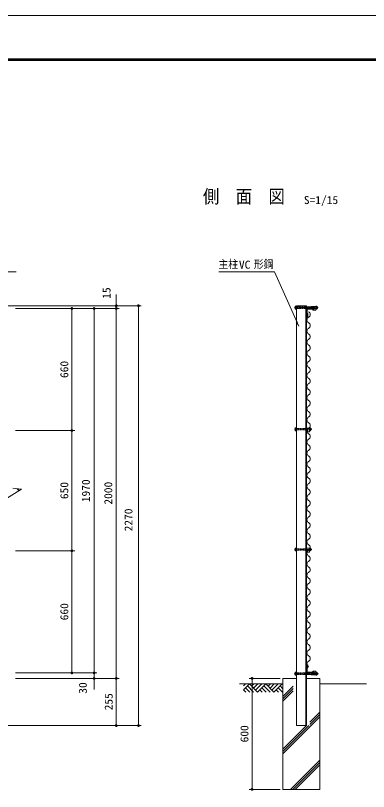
# Model space of a CAD drawing. Units: millimetres at full size. Extents: x -4455 to 4455, y -3150 to 3150.
# Drawn here: x -1136 to 773, y -1045 to 3150 of the extents above; entities that cross this region are included whole.
import ezdxf
from ezdxf.enums import TextEntityAlignment as Align

# ---------------------------------------------------------------- set-up
doc = ezdxf.new("R2010")
doc.units = ezdxf.units.MM
doc.header["$LTSCALE"] = 20
for name, pattern in [('DASHED', [7.5, 6, -1.5]), ('USER1', [2, 1.25, -0.25, 0.25, -0.25]), ('USER2', [0.375, 0.25, -0.125]), ('USER3', [1.125, 0.75, -0.125, 0.125, -0.125])]:
    doc.linetypes.add(name, pattern=pattern)
for name, color, linetype, lineweight in [('0-0_4基礎', 4, 'Continuous', 18), ('0-1_5寸法', 1, 'Continuous', 18), ('0-2_SUNPOU', 1, 'Continuous', 18), ('0-5_6文字', 3, 'Continuous', 18), ('0-6_1部材', 3, 'Continuous', 18), ('0-8_2網', 4, 'Continuous', 18), ('0-9_KOUZOU', 3, 'Continuous', 18), ('0-A_8部品', 3, 'Continuous', 18), ('0-C_GL', 7, 'Continuous', 18), ('0-D_0', 1, 'Continuous', 18), ('0-F_D-TTL', 7, 'Continuous', 18)]:
    doc.layers.add(name, color=color, linetype=linetype, lineweight=lineweight)
doc.styles.add('ＭＳ ゴシック', font='')
doc.styles.get('ＭＳ ゴシック').set_extended_font_data('MS Gothic')

# ---------------------------------------------------------------- blocks, each defined once
blk = doc.blocks.new('M1')
at = {"layer": '0-2_SUNPOU'}
blk.add_line((-5, 0), (-38.58, 0), dxfattribs=at)
for points in [[(0, 0), (-5, 0), (-4.96, 0.63)], [(0, 0), (-4.96, -0.63), (-5, 0)], [(0, 0), (-4.96, 0.63), (-4.84, 1.24)], [(0, 0), (-4.84, -1.24), (-4.96, -0.63)], [(0, 0), (-4.84, 1.24), (-4.65, 1.84)], [(0, 0), (-4.65, -1.84), (-4.84, -1.24)], [(0, 0), (-4.65, 1.84), (-4.38, 2.41)], [(0, 0), (-4.38, -2.41), (-4.65, -1.84)], [(0, 0), (-4.38, 2.41), (-4.05, 2.94)], [(0, 0), (-4.05, -2.94), (-4.38, -2.41)], [(0, 0), (-4.05, 2.94), (-3.64, 3.42)], [(0, 0), (-3.64, -3.42), (-4.05, -2.94)], [(0, 0), (-3.64, 3.42), (-3.19, 3.85)], [(0, 0), (-3.19, -3.85), (-3.64, -3.42)], [(0, 0), (-3.19, 3.85), (-2.68, 4.22)], [(0, 0), (-2.68, -4.22), (-3.19, -3.85)], [(0, 0), (-2.68, 4.22), (-2.13, 4.52)], [(0, 0), (-2.13, -4.52), (-2.68, -4.22)], [(0, 0), (-2.13, 4.52), (-1.55, 4.76)], [(0, 0), (-1.55, -4.76), (-2.13, -4.52)], [(0, 0), (-1.55, 4.76), (-0.94, 4.91)], [(0, 0), (-0.94, -4.91), (-1.55, -4.76)], [(0, 0), (-0.94, 4.91), (-0.31, 4.99)], [(0, 0), (-0.31, -4.99), (-0.94, -4.91)], [(0, 0), (-0.31, 4.99), (0.31, 4.99)], [(0, 0), (0.31, -4.99), (-0.31, -4.99)], [(0, 0), (0.31, 4.99), (0.94, 4.91)], [(0, 0), (0.94, 4.91), (1.55, 4.76)], [(0, 0), (1.55, 4.76), (2.13, 4.52)], [(0, 0), (2.13, 4.52), (2.68, 4.22)], [(0, 0), (2.68, 4.22), (3.19, 3.85)], [(0, 0), (3.19, 3.85), (3.64, 3.42)], [(0, 0), (3.64, 3.42), (4.05, 2.94)], [(0, 0), (4.05, 2.94), (4.38, 2.41)], [(0, 0), (4.38, 2.41), (4.65, 1.84)], [(0, 0), (4.65, 1.84), (4.84, 1.24)], [(0, 0), (4.84, 1.24), (4.96, 0.63)], [(0, 0), (4.96, 0.63), (5, 0)], [(0, 0), (0.94, -4.91), (0.31, -4.99)], [(0, 0), (1.55, -4.76), (0.94, -4.91)], [(0, 0), (2.13, -4.52), (1.55, -4.76)], [(0, 0), (2.68, -4.22), (2.13, -4.52)], [(0, 0), (3.19, -3.85), (2.68, -4.22)], [(0, 0), (3.64, -3.42), (3.19, -3.85)], [(0, 0), (4.05, -2.94), (3.64, -3.42)], [(0, 0), (4.38, -2.41), (4.05, -2.94)], [(0, 0), (4.65, -1.84), (4.38, -2.41)], [(0, 0), (4.84, -1.24), (4.65, -1.84)], [(0, 0), (4.96, -0.63), (4.84, -1.24)], [(0, 0), (5, 0), (4.96, -0.63)]]:
    blk.add_solid(points, dxfattribs=at)
blk = doc.blocks.new('GL-マーク')
at = {"layer": '0-D_0'}
for p, q in [((-278.75, -14.14), (-264.61, 0)), ((-278.75, -42.43), (-236.32, 0)), ((-236.32, 0), (-177.24, -59.08)), ((-203.01, 0), (-219.67, -16.66)), ((-174.73, 0), (-205.53, -30.8)), ((-146.45, 0), (-191.38, -44.94)), ((-118.16, 0), (-177.24, -59.08)), ((-118.16, 0), (-59.08, -59.08)), ((-84.85, 0), (-101.51, -16.65)), ((-56.57, 0), (-87.36, -30.8)), ((-28.28, 0), (-73.22, -44.94)), ((0, 0), (-59.08, -59.08)), ((-278.75, -42.43), (-262.09, -59.08)), ((-264.61, -28.28), (-233.81, -59.08)), ((-250.46, -14.14), (-205.53, -59.08)), ((-160.59, -42.43), (-143.93, -59.08)), ((-146.44, -28.28), (-115.65, -59.08)), ((-132.3, -14.14), (-87.37, -59.08)), ((-25.77, -59.08), (-42.43, -42.43)), ((2.51, -59.08), (-28.28, -28.28)), ((3.33, -31.61), (-14.14, -14.14))]:
    blk.add_line(p, q, dxfattribs=at)

msp = doc.modelspace()

# ---------------------------------------------------------------- linework, layer by layer
at = {"layer": '0-0_4基礎', "color": 7}
for p, q in [((310.34, -433.73), (383.34, -433.73)), ((310.34, -433.73), (310.34, -1033.73)), ((437.34, -433.73), (510.34, -433.73)), ((510.34, -433.73), (510.34, -1033.73)), ((310.34, -1033.73), (510.34, -1033.73))]:
    msp.add_line(p, q, dxfattribs=at)
at = {"layer": '0-0_4基礎'}
for p, q in [((310.34, -531.22), (365.34, -476.22)), ((310.34, -543.72), (365.34, -488.72)), ((310.34, -556.22), (365.34, -501.22)), ((455.34, -670.82), (510.34, -615.82)), ((455.34, -683.32), (510.34, -628.32)), ((310.34, -840.82), (510.34, -640.82)), ((310.34, -815.82), (437.42, -688.73)), ((310.34, -828.32), (449.92, -688.73)), ((351.73, -1033.73), (510.34, -875.12)), ((364.23, -1033.73), (510.34, -887.62)), ((376.73, -1033.73), (510.34, -900.12))]:
    msp.add_line(p, q, dxfattribs=at)
at = {"layer": '0-1_5寸法'}
for p, q in [((-590.96, 1611.27), (-590.96, 1641.27)), ((-1513.9, 1581.27), (-575.96, 1581.27)), ((-1135.58, 1581.27), (-455.96, 1581.27)), ((-1135.58, 1566.27), (-575.96, 1566.27)), ((-1135.58, 1566.27), (-695.96, 1566.27)), ((-1135.58, 1566.27), (-815.96, 1566.27)), ((-1135.58, 1566.27), (-575.96, 1566.27)), ((-830.96, 906.27), (-830.96, 1566.27)), ((-710.96, 1566.27), (-710.96, -403.73)), ((-590.96, 1566.27), (-590.96, 1581.27)), ((-590.96, 1566.27), (-590.96, -433.73)), ((-470.96, -688.73), (-470.96, 1581.27)), ((-590.96, 1536.27), (-590.96, 1506.27)), ((-1135.58, 906.27), (-815.96, 906.27)), ((-1135.58, 906.27), (-815.96, 906.27)), ((-830.96, 256.27), (-830.96, 906.27)), ((-1135.58, 256.27), (-815.96, 256.27)), ((-1135.58, 256.27), (-815.96, 256.27)), ((-830.96, -403.73), (-830.96, 256.27)), ((-710.96, -373.73), (-710.96, -343.73)), ((-1135.58, -403.73), (-695.96, -403.73)), ((-1135.58, -403.73), (-695.96, -403.73)), ((-1135.58, -403.73), (-815.96, -403.73)), ((-710.96, -433.73), (-710.96, -403.73)), ((-1135.58, -433.73), (-575.96, -433.73)), ((-1135.58, -433.73), (-695.96, -433.73)), ((-1135.58, -433.73), (-575.96, -433.73)), ((-590.96, -433.73), (-590.96, -688.73)), ((295.34, -433.73), (128.17, -433.73)), ((143.17, -433.73), (143.17, -1033.73)), ((-710.96, -463.73), (-710.96, -493.73)), ((-1513.9, -688.73), (-575.96, -688.73)), ((-1513.9, -688.73), (-455.96, -688.73)), ((295.34, -1033.73), (128.17, -1033.73))]:
    msp.add_line(p, q, dxfattribs=at)
at = {"layer": '0-5_6文字', "color": 7}
for points in [[(-1132.42, 1764.92), (-1432.98, 1764.92), (-1538.62, 1561.87)], [(-36.14, 1764.92), (264.42, 1764.92), (395.14, 1469.89)]]:
    msp.add_lwpolyline(points, dxfattribs=at)
msp.add_solid([(395.95, 1468.06), (379.03, 1493.38), (388.56, 1497.6)], dxfattribs=at)
at = {"layer": '0-6_1部材', "color": 7}
for p, q in [((383.34, 1581.27), (383.34, -688.73)), ((433.34, 1581.27), (433.34, -688.73)), ((437.34, 1581.27), (437.34, -688.73)), ((437.34, 1523.35), (441.24, 1526.37)), ((437.34, 1518.3), (445.24, 1524.4)), ((445.24, 1539.37), (441.24, 1539.37)), ((441.24, 1539.37), (441.24, 1526.37)), ((445.24, 1539.37), (445.24, 1524.4)), ((437.34, -355.86), (445.26, -361.99)), ((437.34, -360.92), (441.26, -363.95)), ((441.26, -376.95), (441.26, -363.95)), ((445.26, -376.95), (441.26, -376.95)), ((445.26, -376.95), (445.26, -361.99))]:
    msp.add_line(p, q, dxfattribs=at)
at = {"layer": '0-6_1部材'}
for p, q in [((437.34, 1526.27), (437.34, 1566.27)), ((437.34, 1566.27), (477.34, 1566.27)), ((437.34, 1526.27), (437.34, 1566.27)), ((440.34, 1560.27), (440.34, 1528.27)), ((443.34, 1563.27), (475.34, 1563.27)), ((462.15, 1566.59), (476.9, 1566.59)), ((477.34, 1566.27), (477.34, 1565.27)), ((437.34, 1526.27), (438.34, 1526.27)), ((437.34, -363.73), (438.34, -363.73)), ((437.34, -403.73), (477.34, -403.73)), ((443.34, -400.73), (475.34, -400.73)), ((462.15, -404.05), (476.9, -404.05)), ((477.34, -403.73), (477.34, -402.73))]:
    msp.add_line(p, q, dxfattribs=at)
at = {"layer": '0-6_1部材', "color": 4}
for p in [(-1192.68, 533.13), (-1150.58, 595.48)]:
    msp.add_line(p, (-1102.89, 588.84), dxfattribs=at)
at = {"layer": '0-6_1部材'}
for centre, radius, start, end in [((443.34, 1560.27), 3, 89.99975, 180.00001), ((475.34, 1565.27), 2, 269.99979, 0), ((438.34, 1528.27), 2, 269.99998, 0.00002), ((438.34, -365.73), 2, 359.99998, 90.00002), ((443.34, -397.73), 3, 179.99999, 270.00025), ((475.34, -402.73), 2, 0, 90.00021)]:
    msp.add_arc(centre, radius, start, end, dxfattribs=at)
at = {"layer": '0-8_2網'}
msp.add_line((-1115.5, 581.02), (-1126.63, 592.15), dxfattribs=at)
at = {"layer": '0-8_2網', "color": 2}
for centre, start, end in [((456.91, 1503.97), 118.07249, 241.92751), ((440.91, 1533.97), 298.07249, 61.92751), ((440.91, 1473.97), 298.07249, 61.92751), ((456.91, 1443.97), 118.07249, 241.92751), ((440.91, 1413.97), 298.07249, 61.92751), ((456.91, 1383.97), 118.07249, 241.92751), ((440.91, 1353.97), 298.07249, 61.92751), ((456.91, 1323.97), 118.07249, 241.92751), ((440.91, 1293.97), 298.07249, 61.92751), ((456.91, 1263.97), 118.07249, 241.92751), ((456.91, 1203.97), 118.07249, 241.92751), ((440.91, 1233.97), 298.07249, 61.92751), ((440.91, 1173.97), 298.07249, 61.92751), ((456.91, 1143.97), 118.07249, 241.92751), ((456.91, 1083.97), 118.07249, 241.92751), ((440.91, 1113.97), 298.07249, 61.92751), ((440.91, 1053.97), 298.07249, 61.92751), ((456.91, 1023.97), 118.07249, 241.92751), ((440.91, 993.97), 298.07249, 61.92751), ((456.91, 963.97), 118.07249, 241.92751), ((440.91, 933.97), 298.07249, 61.92751), ((456.91, 903.97), 118.07249, 241.92751), ((440.91, 873.97), 298.07249, 61.92751), ((456.91, 843.97), 118.07249, 241.92751), ((456.91, 783.97), 118.07249, 241.92751), ((440.91, 813.97), 298.07249, 61.92751), ((440.91, 753.97), 298.07249, 61.92751), ((456.91, 723.97), 118.07249, 241.92751), ((456.91, 663.97), 118.07249, 241.92751), ((440.91, 693.97), 298.07249, 61.92751), ((440.91, 633.97), 298.07249, 61.92751), ((456.91, 603.97), 118.07249, 241.92751), ((440.91, 573.97), 298.07249, 61.92751), ((456.91, 543.97), 118.07249, 241.92751), ((440.91, 513.97), 298.07249, 61.92751), ((456.91, 483.97), 118.07249, 241.92751), ((440.91, 453.97), 298.07249, 61.92751), ((456.91, 423.97), 118.07249, 241.92751), ((456.91, 363.97), 118.07249, 241.92751), ((440.91, 393.97), 298.07249, 61.92751), ((440.91, 333.97), 298.07249, 61.92751), ((456.91, 303.97), 118.07249, 241.92751), ((456.91, 243.97), 118.07249, 241.92751), ((440.91, 273.97), 298.07249, 61.92751), ((440.91, 213.97), 298.07249, 61.92751), ((456.91, 183.97), 118.07249, 241.92751), ((440.91, 153.97), 298.07249, 61.92751), ((456.91, 123.97), 118.07249, 241.92751), ((440.91, 93.97), 298.07249, 61.92751), ((440.91, 93.97), 298.07249, 61.92751), ((456.91, 63.97), 118.07249, 241.92751), ((440.91, 33.97), 298.07249, 61.92751), ((456.91, 3.97), 118.07249, 241.92751), ((456.91, -56.03), 118.07249, 241.92751), ((440.91, -26.03), 298.07249, 61.92751), ((440.91, -86.03), 298.07249, 61.92751), ((456.91, -116.03), 118.07249, 241.92751), ((456.91, -176.03), 118.07249, 241.92751), ((440.91, -146.03), 298.07249, 61.92751), ((440.91, -206.03), 298.07249, 61.92751), ((456.91, -236.03), 118.07249, 241.92751), ((440.91, -266.03), 298.07249, 61.92751), ((456.91, -296.03), 118.07249, 241.92751), ((440.91, -326.03), 298.07249, 61.92751), ((456.91, -356.03), 118.07249, 241.92751)]:
    msp.add_arc(centre, 17, start, end, dxfattribs=at)
at = {"layer": '0-9_KOUZOU'}
for p, q in [((437.34, -363.73), (437.34, -403.73)), ((437.34, -363.73), (437.34, -403.73)), ((440.34, -397.73), (440.34, -365.73))]:
    msp.add_line(p, q, dxfattribs=at)
at = {"layer": '0-A_8部品', "color": 1, "linetype": 'USER3'}
for p, q in [((500.57, 1570.77), (372.63, 1570.77)), ((503.19, -408.23), (369.79, -408.23))]:
    msp.add_line(p, q, dxfattribs=at)
at = {"layer": '0-A_8部品'}
for p, q in [((376.94, 1564.85), (376.94, 1576.69)), ((376.94, 1564.85), (378.05, 1562.93)), ((377.62, 1574.77), (383.34, 1574.77)), ((377.62, 1566.77), (383.34, 1566.77)), ((378.05, 1562.93), (383.34, 1562.93)), ((383.34, 1562.93), (383.34, 1578.61)), ((437.34, 1574.77), (487.15, 1574.77)), ((437.34, 1566.77), (487.15, 1566.77)), ((462.15, 1577.09), (487.15, 1577.09)), ((462.15, 1577.09), (462.15, 1566.59)), ((472.15, 1562.09), (472.15, 1557.09)), ((472.15, 1562.09), (476.9, 1562.09)), ((472.15, 1557.09), (487.15, 1557.09)), ((487.15, 1562.93), (487.15, 1578.61)), ((492.44, 1578.61), (487.15, 1578.61)), ((487.15, 1577.09), (487.15, 1557.09)), ((492.86, 1574.77), (487.15, 1574.77)), ((492.86, 1566.77), (487.15, 1566.77)), ((493.55, 1576.69), (492.44, 1578.61)), ((493.55, 1564.85), (493.55, 1576.69)), ((376.94, 907.49), (376.94, 919.33)), ((376.94, 907.49), (378.05, 905.57)), ((377.62, 917.41), (383.34, 917.41)), ((377.62, 909.41), (383.34, 909.41)), ((378.05, 905.57), (383.34, 905.57)), ((383.34, 905.57), (383.34, 921.25)), ((437.34, 919.73), (453.09, 919.73)), ((437.34, 909.23), (442.84, 909.23)), ((438.09, 904.73), (442.84, 904.73)), ((453.09, 905.57), (453.09, 921.25)), ((458.38, 921.25), (453.09, 921.25)), ((453.09, 919.73), (453.09, 899.73)), ((458.8, 917.41), (453.09, 917.41)), ((458.8, 909.41), (453.09, 909.41)), ((459.49, 919.33), (458.38, 921.25)), ((459.49, 907.49), (459.49, 919.33)), ((459.49, 917.41), (463.04, 917.41)), ((459.49, 909.41), (463.04, 909.41)), ((463.04, 909.41), (463.04, 917.41)), ((376.94, 269.33), (378.05, 271.25)), ((376.94, 257.49), (376.94, 269.33)), ((377.62, 267.41), (383.34, 267.41)), ((377.62, 259.41), (383.34, 259.41)), ((378.05, 271.25), (383.34, 271.25)), ((383.34, 255.57), (383.34, 271.25)), ((437.34, 269.73), (453.09, 269.73)), ((437.34, 259.23), (442.84, 259.23)), ((438.09, 254.73), (438.09, 249.73)), ((438.09, 254.73), (442.84, 254.73)), ((453.09, 255.57), (453.09, 271.25)), ((453.09, 269.73), (453.09, 249.73)), ((458.8, 267.41), (453.09, 267.41)), ((458.8, 259.41), (453.09, 259.41)), ((458.38, 255.57), (453.09, 255.57)), ((459.49, 257.49), (458.38, 255.57)), ((459.49, 257.49), (459.49, 269.33)), ((459.49, 267.41), (463.04, 267.41)), ((459.49, 259.41), (463.04, 259.41)), ((463.04, 259.41), (463.04, 267.41)), ((438.09, 249.73), (453.09, 249.73)), ((376.94, -402.31), (378.05, -400.39)), ((376.94, -414.15), (376.94, -402.31)), ((376.94, -414.15), (378.05, -416.07)), ((377.62, -404.23), (383.34, -404.23)), ((377.62, -412.23), (383.34, -412.23)), ((378.05, -400.39), (383.34, -400.39)), ((378.05, -416.07), (383.34, -416.07)), ((383.34, -416.07), (383.34, -400.39)), ((437.34, -404.23), (487.15, -404.23)), ((437.34, -412.23), (487.15, -412.23)), ((462.15, -414.55), (462.15, -404.05)), ((472.15, -394.55), (487.15, -394.55)), ((472.15, -399.55), (472.15, -394.55)), ((472.15, -399.55), (476.9, -399.55)), ((492.44, -400.39), (487.15, -400.39)), ((487.15, -400.39), (487.15, -416.07)), ((492.86, -404.23), (487.15, -404.23)), ((492.86, -412.23), (487.15, -412.23)), ((493.55, -402.31), (492.44, -400.39)), ((493.55, -402.31), (493.55, -414.15))]:
    msp.add_line(p, q, dxfattribs=at)
at = {"layer": '0-A_8部品', "color": 7}
msp.add_line((437.34, 1581.27), (383.34, 1581.27), dxfattribs=at)
at = {"layer": '0-A_8部品', "linetype": 'USER2'}
for p, q in [((383.34, 1574.77), (437.34, 1574.77)), ((383.34, 1566.77), (437.34, 1566.77)), ((437.34, 917.41), (383.34, 917.41)), ((437.34, 909.41), (383.34, 909.41)), ((437.34, 267.41), (383.34, 267.41)), ((437.34, 259.41), (383.34, 259.41)), ((437.34, -404.23), (383.34, -404.23)), ((437.34, -412.23), (383.34, -412.23))]:
    msp.add_line(p, q, dxfattribs=at)
at = {"layer": '0-A_8部品', "linetype": 'DASHED'}
for p, q in [((462.15, 1575.09), (487.15, 1575.09)), ((462.15, -412.55), (487.15, -412.55))]:
    msp.add_line(p, q, dxfattribs=at)
at = {"layer": '0-A_8部品', "color": 1, "linetype": 'USER1'}
for p, q in [((465.67, 913.41), (372.63, 913.41)), ((465.67, 263.41), (372.63, 263.41))]:
    msp.add_line(p, q, dxfattribs=at)
at = {"layer": '0-A_8部品', "color": 1}
for p, q in [((459.49, 916.61), (463.45, 916.61)), ((459.49, 910.21), (463.45, 910.21)), ((459.49, 266.61), (463.45, 266.61)), ((459.49, 260.21), (463.45, 260.21))]:
    msp.add_line(p, q, dxfattribs=at)
at = {"layer": '0-A_8部品'}
for points in [[(376.94, 1576.69), (378.05, 1578.61), (383.34, 1578.61)], [(493.55, 1564.85), (492.44, 1562.93), (487.15, 1562.93)], [(376.94, 919.33), (378.05, 921.25), (383.34, 921.25)], [(438.09, 904.73), (438.09, 899.73), (453.09, 899.73)], [(459.49, 907.49), (458.38, 905.57), (453.09, 905.57)], [(376.94, 257.49), (378.05, 255.57), (383.34, 255.57)], [(459.49, 269.33), (458.38, 271.25), (453.09, 271.25)], [(462.15, -414.55), (487.15, -414.55), (487.15, -394.55)], [(493.55, -414.15), (492.44, -416.07), (487.15, -416.07)]]:
    msp.add_lwpolyline(points, dxfattribs=at)
for centre, radius, start, end in [((379.97, 1576.69), 3.03, 180, 219.3382), ((388.94, 1570.77), 12, 160.52878, 199.47122), ((379.97, 1564.85), 3.03, 140.6618, 180), ((476.9, 1564.34), 2.25, 270, 90), ((490.52, 1576.69), 3.03, 320.6618, 0), ((481.55, 1570.77), 12, 340.52878, 19.47122), ((490.52, 1564.85), 3.03, 0, 39.3382), ((490.39, 1570.77), 6.71, 298.05542, 61.94458), ((379.97, 919.33), 3.03, 180, 219.3382), ((388.94, 913.41), 12, 160.52878, 199.47122), ((379.97, 907.49), 3.03, 140.6618, 180), ((442.84, 906.98), 2.25, 270, 90), ((456.46, 919.33), 3.03, 320.6618, 0), ((447.49, 913.41), 12, 340.52878, 19.47122), ((456.46, 907.49), 3.03, 0, 39.3382), ((456.11, 913.41), 8, 330, 30), ((379.97, 269.33), 3.03, 180, 219.3382), ((388.94, 263.41), 12, 160.52878, 199.47122), ((379.97, 257.49), 3.03, 140.6618, 180), ((442.84, 256.98), 2.25, 270, 90), ((456.46, 269.33), 3.03, 320.6618, 0), ((447.49, 263.41), 12, 340.52878, 19.47122), ((456.46, 257.49), 3.03, 0, 39.3382), ((456.11, 263.41), 8, 330, 30), ((379.97, -402.31), 3.03, 180, 219.3382), ((388.94, -408.23), 12, 160.52878, 199.47122), ((379.97, -414.15), 3.03, 140.6618, 180), ((476.9, -401.8), 2.25, 270, 90), ((490.52, -402.31), 3.03, 320.6618, 0), ((481.55, -408.23), 12, 340.52878, 19.47122), ((490.52, -414.15), 3.03, 0, 39.3382), ((490.39, -408.23), 6.71, 298.05542, 61.94458)]:
    msp.add_arc(centre, radius, start, end, dxfattribs=at)
at = {"layer": '0-C_GL'}
for p, q in [((310.34, -463.73), (74.61, -463.73)), ((762.62, -463.73), (510.34, -463.73)), ((383.34, -688.73), (437.34, -688.73))]:
    msp.add_line(p, q, dxfattribs=at)
at = {"layer": '0-F_D-TTL', "color": 2}
msp.add_lwpolyline([(-4455.04, 3150.21), (4454.66, 3150.21), (4454.66, -3150.21), (-4455.04, -3150.21)], close=True, dxfattribs=at)
at = {"layer": '0-F_D-TTL'}
for points in [[(-4168.65, 2916.87), (4168.28, 2916.87), (4168.28, -2916.87), (-4168.65, -2916.87)], [(-4166, 2914.21), (4165.63, 2914.21), (4165.63, -2914.21), (-4166, -2914.21)], [(-4163.35, 2911.56), (4162.97, 2911.56), (4162.97, -2911.56), (-4163.35, -2911.56)], [(-4160.7, 2908.91), (4160.32, 2908.91), (4160.32, -2908.91), (-4160.7, -2908.91)], [(-4158.05, 2906.26), (4157.67, 2906.26), (4157.67, -2906.26), (-4158.05, -2906.26)]]:
    msp.add_lwpolyline(points, close=True, dxfattribs=at)

# ---------------------------------------------------------------- block references
at = {"layer": '0-1_5寸法', "xscale": 1.5, "yscale": 1.5}
for p, rotation in [((-590.96, 1581.27), 270), ((-830.96, 1566.27), 90), ((-710.96, 1566.27), 90), ((-590.96, 1566.27), 90), ((-590.96, 1566.27), 90), ((-470.96, 1581.27), 90), ((-830.96, 906.27), 270), ((-830.96, 906.27), 90), ((-830.96, 256.27), 270), ((-830.96, 256.27), 90), ((-830.96, -403.73), 270), ((-710.96, -403.73), 270), ((-710.96, -403.73), 270), ((-590.96, -433.73), 270), ((-710.96, -433.73), 90), ((-590.96, -433.73), 90), ((143.17, -433.73), 90), ((-590.96, -688.73), 270), ((-470.96, -688.73), 270), ((143.17, -1033.73), 270)]:
    msp.add_blockref('M1', p, dxfattribs=dict(at, rotation=rotation))
at = {"layer": '0-C_GL', "xscale": 0.75, "yscale": 0.75}
msp.add_blockref('GL-マーク', (305.74, -463.73), dxfattribs=at)

# ---------------------------------------------------------------- texts
at = {"layer": '0-1_5寸法', "color": 3, "style": 'ＭＳ ゴシック', "width": 1.05}
for s, p in [('15', (-609.25, 1618.8)), ('660', (-837.63, 1190.52)), ('1970', (-720.85, 518.94)), ('650', (-837.63, 535.52)), ('2000', (-599.84, 505.93)), ('2270', (-490.4, 361.38)), ('660', (-837.63, -119.48)), ('30', (-737.56, -516.4)), ('255', (-597.63, -606.23)), ('600', (136.5, -779.48))]:
    msp.add_text(s, height=43.26, rotation=90, dxfattribs=at).set_placement(p, align=Align.BOTTOM_LEFT)
at = {"layer": '0-5_6文字', "color": 7, "style": 'ＭＳ ゴシック', "width": 0.9}
msp.add_text('側\u3000面\u3000図', height=72.14, dxfattribs=at).set_placement((-122.44, 2114.41), align=Align.BOTTOM_LEFT)
at = {"layer": '0-5_6文字', "style": 'ＭＳ ゴシック'}
for s, width, p in [('S=1/15', 1.05, (423.16, 2117.86)), ('主柱', 0.9, (-38.54, 1770.93)), ('VC', 1.05, (72.19, 1768.47)), ('形鋼', 0.9, (152.5, 1770.93))]:
    msp.add_text(s, height=43.26, dxfattribs=dict(at, width=width)).set_placement(p, align=Align.BOTTOM_LEFT)

doc.saveas('drawing.dxf')
